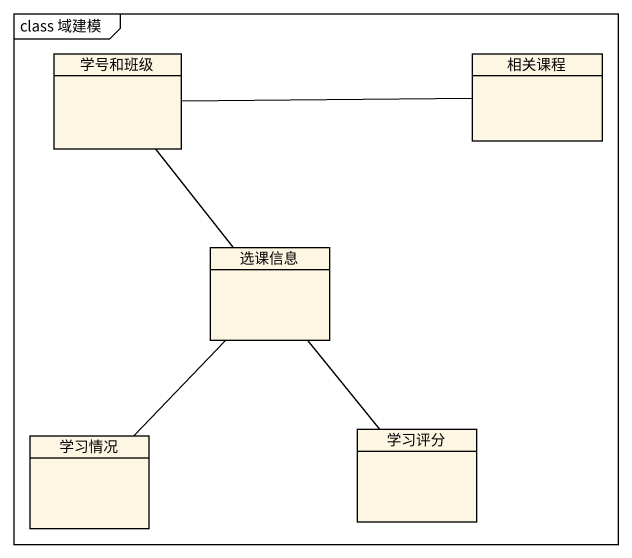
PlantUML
@startuml
mainframe class 域建模
hide circle
hide empty members
class 学号和班级
class 相关课程
class 选课信息
class 学习情况
class 学习评分
学号和班级 -right- 相关课程
学号和班级 -- 选课信息
选课信息 -- 学习情况
选课信息 -- 学习评分
@enduml
